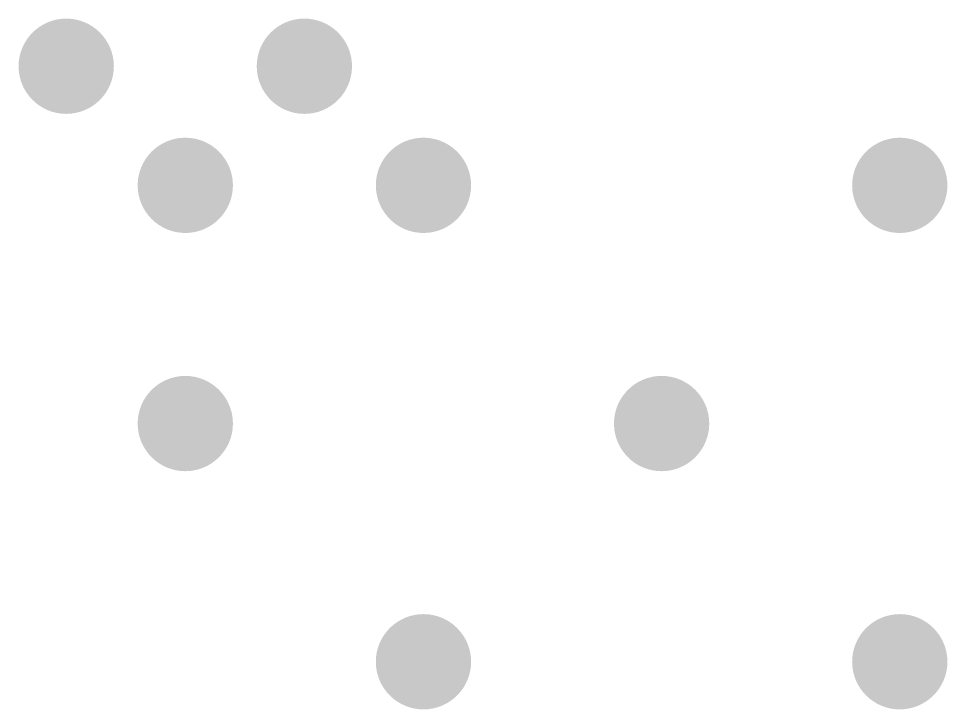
# Model space of a CAD drawing. Header units: millimetres. Extents: x -0.01 to 2.64, y -2.47 to 1.86.
# Drawn here: x 0.965 to 1.16, y 0.29 to 0.435 of the extents above; entities that cross this region are included whole.
import ezdxf

# ---------------------------------------------------------------- set-up
doc = ezdxf.new("R2010")
doc.units = ezdxf.units.MM
doc.header["$MEASUREMENT"] = 0
for name, color, linetype in [('BottomLayer', 5, 'Continuous'), ('MidLayer1', 16, 'Continuous'), ('MidLayer2', 76, 'Continuous'), ('TopLayer', 1, 'Continuous'), ('ViaHoleLayer', 16, 'Continuous')]:
    doc.layers.add(name, color=color, linetype=linetype)

msp = doc.modelspace()

# ---------------------------------------------------------------- hatches: boundary and pattern name
at = {"layer": 'BottomLayer'}
h = msp.add_hatch(color=5, dxfattribs=at)
edge = h.paths.add_edge_path()
edge.add_arc((0.975, 0.425), 0.01, 0, 360)
h = msp.add_hatch(color=5, dxfattribs=at)
edge = h.paths.add_edge_path()
edge.add_arc((1.025, 0.425), 0.01, 0, 360)
h = msp.add_hatch(color=5, dxfattribs=at)
edge = h.paths.add_edge_path()
edge.add_arc((1, 0.4), 0.01, 0, 360)
h = msp.add_hatch(color=5, dxfattribs=at)
edge = h.paths.add_edge_path()
edge.add_arc((1.05, 0.4), 0.01, 0, 360)
h = msp.add_hatch(color=5, dxfattribs=at)
edge = h.paths.add_edge_path()
edge.add_arc((1.15, 0.4), 0.01, 0, 360)
h = msp.add_hatch(color=5, dxfattribs=at)
edge = h.paths.add_edge_path()
edge.add_arc((1, 0.35), 0.01, 0, 360)
h = msp.add_hatch(color=5, dxfattribs=at)
edge = h.paths.add_edge_path()
edge.add_arc((1.1, 0.35), 0.01, 0, 360)
h = msp.add_hatch(color=5, dxfattribs=at)
edge = h.paths.add_edge_path()
edge.add_arc((1.05, 0.3), 0.01, 0, 360)
h = msp.add_hatch(color=5, dxfattribs=at)
edge = h.paths.add_edge_path()
edge.add_arc((1.15, 0.3), 0.01, 0, 360)
at = {"layer": 'MidLayer1'}
h = msp.add_hatch(color=16, dxfattribs=at)
edge = h.paths.add_edge_path()
edge.add_arc((0.975, 0.425), 0.01, 0, 360)
h = msp.add_hatch(color=16, dxfattribs=at)
edge = h.paths.add_edge_path()
edge.add_arc((1.025, 0.425), 0.01, 0, 360)
h = msp.add_hatch(color=16, dxfattribs=at)
edge = h.paths.add_edge_path()
edge.add_arc((1, 0.4), 0.01, 0, 360)
h = msp.add_hatch(color=16, dxfattribs=at)
edge = h.paths.add_edge_path()
edge.add_arc((1.05, 0.4), 0.01, 0, 360)
h = msp.add_hatch(color=16, dxfattribs=at)
edge = h.paths.add_edge_path()
edge.add_arc((1.15, 0.4), 0.01, 0, 360)
h = msp.add_hatch(color=16, dxfattribs=at)
edge = h.paths.add_edge_path()
edge.add_arc((1, 0.35), 0.01, 0, 360)
h = msp.add_hatch(color=16, dxfattribs=at)
edge = h.paths.add_edge_path()
edge.add_arc((1.1, 0.35), 0.01, 0, 360)
h = msp.add_hatch(color=16, dxfattribs=at)
edge = h.paths.add_edge_path()
edge.add_arc((1.05, 0.3), 0.01, 0, 360)
h = msp.add_hatch(color=16, dxfattribs=at)
edge = h.paths.add_edge_path()
edge.add_arc((1.15, 0.3), 0.01, 0, 360)
at = {"layer": 'MidLayer2'}
h = msp.add_hatch(color=76, dxfattribs=at)
edge = h.paths.add_edge_path()
edge.add_arc((0.975, 0.425), 0.01, 0, 360)
h = msp.add_hatch(color=76, dxfattribs=at)
edge = h.paths.add_edge_path()
edge.add_arc((1.025, 0.425), 0.01, 0, 360)
h = msp.add_hatch(color=76, dxfattribs=at)
edge = h.paths.add_edge_path()
edge.add_arc((1, 0.4), 0.01, 0, 360)
h = msp.add_hatch(color=76, dxfattribs=at)
edge = h.paths.add_edge_path()
edge.add_arc((1.05, 0.4), 0.01, 0, 360)
h = msp.add_hatch(color=76, dxfattribs=at)
edge = h.paths.add_edge_path()
edge.add_arc((1.15, 0.4), 0.01, 0, 360)
h = msp.add_hatch(color=76, dxfattribs=at)
edge = h.paths.add_edge_path()
edge.add_arc((1, 0.35), 0.01, 0, 360)
h = msp.add_hatch(color=76, dxfattribs=at)
edge = h.paths.add_edge_path()
edge.add_arc((1.1, 0.35), 0.01, 0, 360)
h = msp.add_hatch(color=76, dxfattribs=at)
edge = h.paths.add_edge_path()
edge.add_arc((1.05, 0.3), 0.01, 0, 360)
h = msp.add_hatch(color=76, dxfattribs=at)
edge = h.paths.add_edge_path()
edge.add_arc((1.15, 0.3), 0.01, 0, 360)
at = {"layer": 'TopLayer'}
h = msp.add_hatch(color=1, dxfattribs=at)
edge = h.paths.add_edge_path()
edge.add_arc((0.975, 0.425), 0.01, 0, 360)
h = msp.add_hatch(color=1, dxfattribs=at)
edge = h.paths.add_edge_path()
edge.add_arc((1.025, 0.425), 0.01, 0, 360)
h = msp.add_hatch(color=1, dxfattribs=at)
edge = h.paths.add_edge_path()
edge.add_arc((1, 0.4), 0.01, 0, 360)
h = msp.add_hatch(color=1, dxfattribs=at)
edge = h.paths.add_edge_path()
edge.add_arc((1.05, 0.4), 0.01, 0, 360)
h = msp.add_hatch(color=1, dxfattribs=at)
edge = h.paths.add_edge_path()
edge.add_arc((1.15, 0.4), 0.01, 0, 360)
h = msp.add_hatch(color=1, dxfattribs=at)
edge = h.paths.add_edge_path()
edge.add_arc((1, 0.35), 0.01, 0, 360)
h = msp.add_hatch(color=1, dxfattribs=at)
edge = h.paths.add_edge_path()
edge.add_arc((1.1, 0.35), 0.01, 0, 360)
h = msp.add_hatch(color=1, dxfattribs=at)
edge = h.paths.add_edge_path()
edge.add_arc((1.05, 0.3), 0.01, 0, 360)
h = msp.add_hatch(color=1, dxfattribs=at)
edge = h.paths.add_edge_path()
edge.add_arc((1.15, 0.3), 0.01, 0, 360)
at = {"layer": 'ViaHoleLayer'}
h = msp.add_hatch(color=16, dxfattribs=at)
edge = h.paths.add_edge_path()
edge.add_arc((0.975, 0.425), 0.005, 0, 360)
h = msp.add_hatch(color=16, dxfattribs=at)
edge = h.paths.add_edge_path()
edge.add_arc((1.025, 0.425), 0.005, 0, 360)
h = msp.add_hatch(color=16, dxfattribs=at)
edge = h.paths.add_edge_path()
edge.add_arc((1, 0.4), 0.005, 0, 360)
h = msp.add_hatch(color=16, dxfattribs=at)
edge = h.paths.add_edge_path()
edge.add_arc((1.05, 0.4), 0.005, 0, 360)
h = msp.add_hatch(color=16, dxfattribs=at)
edge = h.paths.add_edge_path()
edge.add_arc((1.15, 0.4), 0.005, 0, 360)
h = msp.add_hatch(color=16, dxfattribs=at)
edge = h.paths.add_edge_path()
edge.add_arc((1, 0.35), 0.005, 0, 360)
h = msp.add_hatch(color=16, dxfattribs=at)
edge = h.paths.add_edge_path()
edge.add_arc((1.1, 0.35), 0.005, 0, 360)
h = msp.add_hatch(color=16, dxfattribs=at)
edge = h.paths.add_edge_path()
edge.add_arc((1.05, 0.3), 0.005, 0, 360)
h = msp.add_hatch(color=16, dxfattribs=at)
edge = h.paths.add_edge_path()
edge.add_arc((1.15, 0.3), 0.005, 0, 360)

doc.saveas('drawing.dxf')
